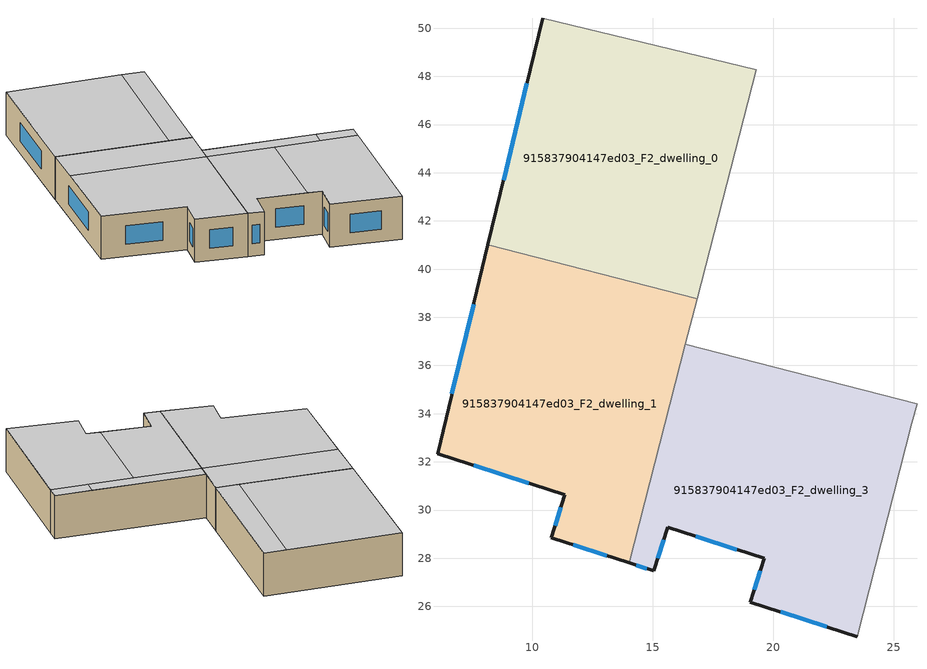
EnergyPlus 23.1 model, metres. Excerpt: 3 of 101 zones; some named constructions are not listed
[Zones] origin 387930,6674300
915837904147ed03_F2_dwelling_0
 floor to 915837904147ed03_F1_dwelling_0 (EU_floor_Construction): 19.29,48.27 16.84,38.78 8.16,41.01 10.42,50.41 z6
 wall outside (EU_wall_Construction): 10.42,50.41 8.16,41.01 z6:9
 wall to 915837904147ed03_F2_dwelling_1 (EU_wall_Construction): 8.16,41.01 16.84,38.78 z6:9
 wall adiabatic (EU_wall_Construction): 19.29,48.27 10.42,50.41 z6:9
 wall to 915837904147ed03_F2_dwelling_2 (EU_wall_Construction): 16.84,38.78 19.29,48.27 z6:9
 window (EU_Window_Construction): 9.78,47.72 8.81,43.7 z6.86:8.14
 ceiling to 915837904147ed03_F3_dwelling_7 (EU_floor_Construction): 15.36,39.16 17.8,48.63 10.42,50.41 8.16,41.01 z9
 ceiling to 915837904147ed03_F3_dwelling_8 (EU_floor_Construction): 16.84,38.78 19.29,48.27 17.8,48.63 15.36,39.16 z9
915837904147ed03_F2_dwelling_1
 floor to 915837904147ed03_F1_dwelling_1 (EU_floor_Construction): 16.84,38.78 14.01,27.8 10.78,28.85 11.35,30.63 6.06,32.34 8.16,41.01 z6
 wall outside (EU_wall_Construction): 8.16,41.01 6.06,32.34 11.35,30.63 10.78,28.85 14.01,27.8 z6:9
 wall to 915837904147ed03_F2_dwelling_3 (EU_wall_Construction): 14.01,27.8 16.35,36.88 z6:9
 wall to 915837904147ed03_F2_dwelling_2 (EU_wall_Construction): 16.35,36.88 16.84,38.77 z6:9
 window (EU_Window_Construction): 7.56,38.54 6.66,34.82 / 11.71,28.55 13.09,28.1 / 11.19,30.12 10.94,29.36 / 7.57,31.85 9.84,31.12 z6.86:8.14
 ceiling to 915837904147ed03_F3_dwelling_0 (EU_floor_Construction): 14.01,27.8 16.13,36 7.49,38.23 6.06,32.34 11.35,30.63 10.78,28.85 z9
 ceiling adiabatic (EU_roof_Construction): 16.13,36 16.84,38.78 8.16,41.01 7.49,38.23 z9
915837904147ed03_F2_dwelling_3
 floor to 915837904147ed03_F1_dwelling_3 (EU_floor_Construction): 25.97,34.4 23.48,24.75 19.04,26.18 19.63,27.99 15.63,29.28 15.04,27.47 14.01,27.8 16.35,36.88 z6
 wall outside (EU_wall_Construction): 14.01,27.8 15.04,27.47 15.63,29.28 19.63,27.99 19.04,26.18 23.48,24.75 z6:9
 wall to 915837904147ed03_F2_dwelling_2 (EU_wall_Construction): 25.97,34.4 16.35,36.88 z6:9
 wall to 915837904147ed03_F2_dwelling_5 (EU_wall_Construction): 23.48,24.75 25.76,33.6 z6:9
 wall to 915837904147ed03_F2_dwelling_4 (EU_wall_Construction): 25.76,33.59 25.97,34.4 z6:9
 window (EU_Window_Construction): 15.21,27.99 15.46,28.76 / 14.31,27.71 14.75,27.57 / 20.31,25.77 22.21,25.16 / 19.46,27.47 19.21,26.7 / 16.77,28.91 18.49,28.36 z6.86:8.14
 ceiling to 915837904147ed03_F3_dwelling_0 (EU_floor_Construction): 18.73,28.28 20.43,34.89 16.13,36 14.01,27.8 15.04,27.47 15.63,29.28 z9
 ceiling to 915837904147ed03_F3_dwelling_1 (EU_floor_Construction): 23.48,24.75 25.74,33.52 20.43,34.89 18.73,28.28 19.63,27.99 19.04,26.18 z9
 ceiling to 915837904147ed03_F3_dwelling_9 (EU_floor_Construction): 25.74,33.52 25.97,34.4 23.6,35.01 23.37,34.13 z9
 ceiling adiabatic (EU_roof_Construction): 23.37,34.13 23.6,35.01 16.35,36.88 16.13,36 z9
[SCHEDULE:FILE] Column Number=1; Rows to Skip at Top=0; Number of Hours of Data=8760; Column Separator=Comma; Interpolate to Timestep=No; Minutes per Item=60; Adjust Schedule for Daylight Savings=Yes
Name | File
EU_Step8_GainSchedule_915837904147ed03_F3_dwelling_2_f000 | ../../schedules/915837904147ed03/915837904147ed03_F3_dwelling_2_f000_gain.csv
EU_Step8_GainSchedule_915837904147ed03_F3_dwelling_3_f000 | ../../schedules/915837904147ed03/915837904147ed03_F3_dwelling_3_f000_gain.csv
EU_Step8_GainSchedule_915837904147ed03_F3_dwelling_4_f000 | ../../schedules/915837904147ed03/915837904147ed03_F3_dwelling_4_f000_gain.csv
EU_Step8_GainSchedule_915837904147ed03_F3_dwelling_5_f000 | ../../schedules/915837904147ed03/915837904147ed03_F3_dwelling_5_f000_gain.csv
EU_Step8_GainSchedule_915837904147ed03_F3_dwelling_6_f000 | ../../schedules/915837904147ed03/915837904147ed03_F3_dwelling_6_f000_gain.csv
EU_Step8_GainSchedule_915837904147ed03_F3_dwelling_7_f000 | ../../schedules/915837904147ed03/915837904147ed03_F3_dwelling_7_f000_gain.csv
EU_Step8_GainSchedule_915837904147ed03_F3_dwelling_8_f000 | ../../schedules/915837904147ed03/915837904147ed03_F3_dwelling_8_f000_gain.csv
EU_Step8_GainSchedule_915837904147ed03_F3_dwelling_9_f000 | ../../schedules/915837904147ed03/915837904147ed03_F3_dwelling_9_f000_gain.csv
EU_Step8_GainSchedule_915837904147ed03_F3_dwelling_10_f000 | ../../schedules/915837904147ed03/915837904147ed03_F3_dwelling_10_f000_gain.csv
EU_Step8_GainSchedule_915837904147ed03_F3_dwelling_11_f000 | ../../schedules/915837904147ed03/915837904147ed03_F3_dwelling_11_f000_gain.csv
EU_Step8_GainSchedule_915837904147ed03_F3_dwelling_12_f000 | ../../schedules/915837904147ed03/915837904147ed03_F3_dwelling_12_f000_gain.csv
EU_Step8_GainSchedule_915837904147ed03_F3_dwelling_13_f000 | ../../schedules/915837904147ed03/915837904147ed03_F3_dwelling_13_f000_gain.csv
